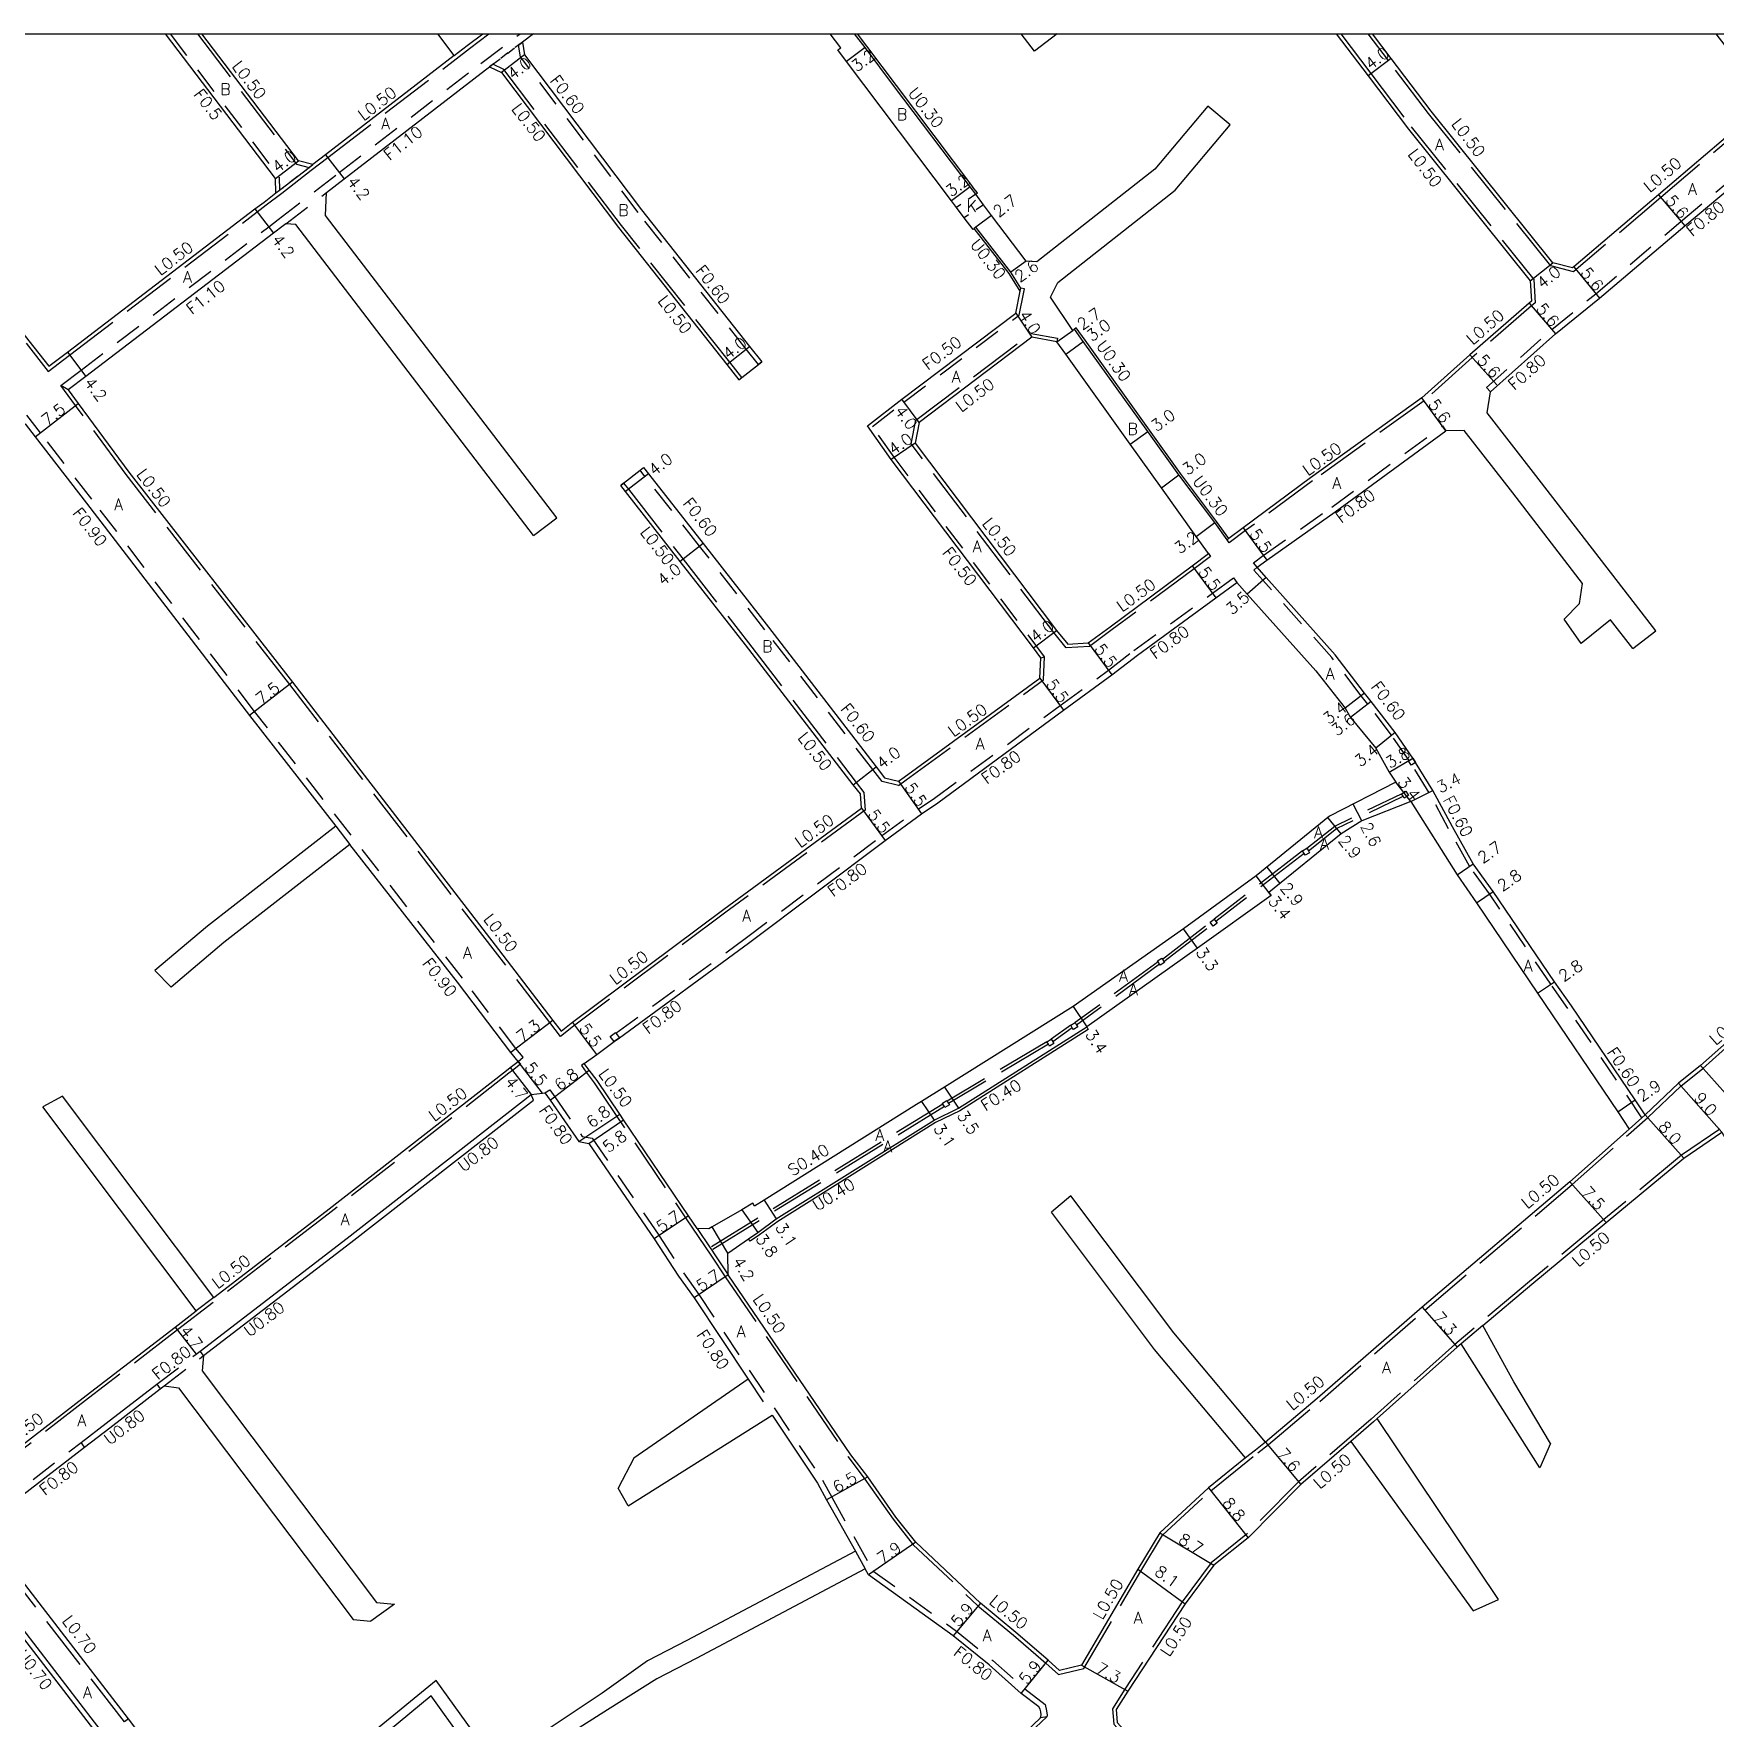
# Model space of a CAD drawing. Header units: metres. Extents: x -10400 to -9599, y -111600 to -111000.
# Drawn here: x -10206.5 to -9974.7, y -111232.3 to -111000 of the extents above; entities that cross this region are included whole.
import ezdxf

# ---------------------------------------------------------------- set-up
doc = ezdxf.new("R2010")
doc.units = ezdxf.units.M
doc.header["$LTSCALE"] = 2.5
for name, pattern in [('2232000', [2.5, 1.5, -1]), ('2233000', [4, 3, -1]), ('6301000', [1, 0.5, -0.5])]:
    doc.linetypes.add(name, pattern=pattern)
for name, color, linetype in [('2101000', 177, 'Continuous'), ('2101001', 1, 'Continuous'), ('2102000', 191, 'Continuous'), ('2102001', 191, 'Continuous'), ('2231000', 162, 'Continuous'), ('2232000', 4, '2232000'), ('2233000', 62, '2233000'), ('2233300', 63, '2233000'), ('2235000', 7, 'Continuous'), ('9201100', 215, 'Continuous'), ('9201500', 222, 'Continuous'), ('9202100', 82, 'Continuous'), ('9202200', 155, '6301000'), ('9203500', 155, 'Continuous'), ('999', 7, 'Continuous')]:
    doc.layers.add(name, color=color, linetype=linetype)
doc.styles.add('Dm_Anotation', font='txt.shx', dxfattribs={"bigfont": 'pscdm.shx'})

msp = doc.modelspace()

# ---------------------------------------------------------------- linework, layer by layer
at = {"layer": '2101000'}
for points in [[(-10240.18, -111000), (-10239.65, -111000.68), (-10218.73, -111027.71), (-10207.17, -111042.35), (-10204.41, -111045.86), (-10201.86, -111043.91), (-10176.01, -111024.17), (-10174.76, -111023.23), (-10173.12, -111021.95), (-10173.17, -111019.96), (-10188.35, -111000)], [(-10148.54, -111003.01), (-10166.28, -111016.69), (-10168.05, -111018.05), (-10169.99, -111017.53), (-10183.32, -111000)], [(-10137.61, -111000), (-10139.14, -111001.15), (-10138.84, -111002.93), (-10122.71, -111024.3), (-10107.81, -111043.13), (-10106.14, -111045.23)], [(-10122.43, -111059.82), (-10121.77, -111060.67), (-10114.23, -111070.31), (-10105.23, -111081.81), (-10090.35, -111101.11), (-10089.22, -111102.59), (-10087.27, -111103.06), (-10086.5, -111102.5), (-10067.81, -111088.85), (-10067.66, -111086.05), (-10068.68, -111084.7), (-10088.28, -111058.71), (-10091.56, -111054.06), (-10086.85, -111050.39), (-10071.1, -111038.52), (-10070.51, -111035.52), (-10070.43, -111035.09), (-10071.8, -111032.87), (-10076.61, -111026.68), (-10076.85, -111026.86), (-10077.01, -111026.98), (-10078.22, -111025.37), (-10079.28, -111023.96), (-10079.97, -111023.05), (-10094.46, -111003.84), (-10095.66, -111002.24), (-10095.25, -111001.95), (-10096.72, -111000)], [(-10069.68, -111031.38), (-10074.45, -111025.05), (-10075.56, -111023.58), (-10076.65, -111022.14), (-10077.42, -111021.12), (-10087.82, -111007.34), (-10091.9, -111001.91), (-10093.34, -111000)], [(-10026.94, -111000), (-10022.55, -111005.81), (-10016.98, -111013.17), (-10000.19, -111034.09), (-10000.04, -111036.89), (-10000.35, -111037.14), (-10008.51, -111044.26), (-10015.14, -111050.22), (-10030.5, -111061.24), (-10039.75, -111068.12), (-10041.75, -111069.61), (-10041.99, -111069.79), (-10043.68, -111067.42), (-10048.63, -111060.84), (-10052.93, -111054.84), (-10061.81, -111042.43), (-10063.02, -111040.74), (-10063.26, -111040.92), (-10066.34, -111036.34)], [(-9974.6, -111000), (-9969.96, -111006.05), (-9967.46, -111009.32), (-9969.55, -111011.2), (-9982.51, -111022.21), (-9994.19, -111032.14), (-9994.35, -111032.27), (-9997.07, -111031.59), (-10013.84, -111010.69), (-10019.36, -111003.4), (-10021.92, -111000)], [(-10166.17, -111021.9), (-10163.71, -111020.01), (-10144.22, -111004.99), (-10143.66, -111004.56), (-10142.03, -111005.34), (-10125.88, -111026.74), (-10110.95, -111045.61), (-10109.28, -111047.71)], [(-10005.67, -111049.38), (-9996.71, -111041.4), (-9990.66, -111036.49), (-9978.89, -111026.49), (-9965.85, -111015.54)], [(-10171.74, -111026.2), (-10172.13, -111026.5), (-10173.46, -111027.51), (-10199.31, -111047.25), (-10201.75, -111049.11), (-10200.37, -111050.99), (-10193.39, -111060.47), (-10170.83, -111089.42), (-10142.45, -111126.29), (-10134.95, -111136.06), (-10133.8, -111137.56), (-10132.4, -111136.45), (-10111.39, -111120.73), (-10092.39, -111106.81), (-10092.55, -111104.82), (-10093.52, -111103.56), (-10108.37, -111084.29), (-10117.38, -111072.77), (-10124.92, -111063.13), (-10125.58, -111062.28)], [(-10240.38, -111079.18), (-10225.81, -111068.04), (-10209.94, -111055.55), (-10207.69, -111053.78), (-10206.3, -111055.58), (-10199.22, -111064.74), (-10176.77, -111094), (-10164.86, -111109.29)], [(-9972.71, -111138.74), (-9976.7, -111142.29), (-9979.75, -111144.73), (-9984.33, -111149.07), (-9985.72, -111147.02), (-9994.51, -111134.05), (-9996.87, -111130.73), (-10005.3, -111118.27), (-10008.07, -111114.45), (-10010.91, -111109.34), (-10013.6, -111104.37), (-10015.99, -111100.49), (-10016.36, -111099.9), (-10018.83, -111096.37), (-10022.11, -111092.1), (-10023.02, -111090.92), (-10027.08, -111085.63), (-10036.62, -111074.97), (-10037.86, -111073.58), (-10036.53, -111072.58), (-10027.1, -111065.94), (-10011.83, -111054.74)], [(-10115.04, -111164.77), (-10116.24, -111162.99), (-10125.19, -111149.76), (-10125.72, -111148.97), (-10128.84, -111144.35), (-10129.93, -111142.9), (-10130.61, -111141.99), (-10128.89, -111140.74), (-10126.49, -111138.98), (-10125.76, -111138.45), (-10107.95, -111125.4), (-10089.14, -111111.25), (-10084.14, -111107.58), (-10081.88, -111106.06), (-10064.53, -111093.27), (-10057.87, -111088.4), (-10054.36, -111085.69), (-10043.54, -111077.79), (-10040.63, -111075.69), (-10039.24, -111077.3), (-10029.77, -111087.86), (-10025.71, -111092.99), (-10024.97, -111094.29), (-10021.48, -111098.5), (-10019.63, -111101.84), (-10018.72, -111103.19)], [(-10270.32, -111102.18), (-10281.34, -111111.01), (-10284.6, -111113.62), (-10282.49, -111116.3), (-10269.72, -111132.63), (-10264.11, -111139.85), (-10259.04, -111146.52), (-10253.24, -111154.17), (-10252.12, -111155.65), (-10249.65, -111158.92), (-10233.67, -111180.12), (-10218.57, -111199.34), (-10216.93, -111201.42), (-10214.41, -111199.47), (-10199.27, -111187.76), (-10186.99, -111178.33), (-10184.12, -111176.12)], [(-10018.72, -111103.19), (-10027.85, -111107.91), (-10037.98, -111116.13), (-10047.98, -111123.42), (-10063.22, -111134.13)], [(-10016.64, -111105.88), (-10010.29, -111115.98), (-10007.61, -111119.86), (-9999.17, -111132.32), (-9988.12, -111148.65), (-9986.56, -111151.05), (-9986.97, -111151.42), (-9994.72, -111158.3), (-10015.07, -111175.61), (-10029.55, -111188.2), (-10036.68, -111194.21)], [(-10016.64, -111105.88), (-10023.42, -111108.54), (-10026.26, -111110.35), (-10036.21, -111118.43), (-10035.9, -111118.82)], [(-10181.67, -111174.24), (-10166.2, -111162.36), (-10141.31, -111142.95), (-10140.82, -111142.57), (-10139.72, -111141.72), (-10140.75, -111140.5), (-10148.11, -111130.79), (-10162.91, -111111.79)], [(-10035.9, -111118.82), (-10046.06, -111126.1)], [(-10046.06, -111126.1), (-10061.33, -111136.96)], [(-10063.22, -111134.13), (-10080.96, -111145.25), (-10084.13, -111147.24), (-10084.82, -111147.67), (-10105.83, -111160.82), (-10107.15, -111161.65), (-10107.39, -111161.27), (-10108.89, -111162.18), (-10112.97, -111164.54), (-10113.44, -111164.81), (-10115.04, -111164.77)], [(-10039.44, -111196.39), (-10044.57, -111200.52), (-10051.26, -111206.69), (-10054.31, -111211.74), (-10062.05, -111224.98), (-10065.07, -111225.7), (-10066.64, -111224.28), (-10071.11, -111220.45), (-10076, -111216.39), (-10084.91, -111208.01), (-10087.64, -111204.53), (-10091.52, -111199), (-10093.84, -111195.95), (-10110.75, -111171.14), (-10110.81, -111168.14), (-10107.97, -111166.17), (-10106.7, -111165.28), (-10104.14, -111163.43), (-10082.37, -111149.8), (-10079.01, -111148.16), (-10061.33, -111136.96)], [(-10183.09, -111182.27), (-10183.58, -111181.64), (-10163.3, -111166.06), (-10137.93, -111146.28), (-10136.38, -111146.08), (-10136.04, -111146.06), (-10135.32, -111147.04), (-10131.36, -111152.77), (-10129.99, -111153.01), (-10120.96, -111166.19), (-10117.61, -111171.32), (-10115.48, -111174.31), (-10108.02, -111185.52)], [(-10006.72, -111178.13), (-9999.96, -111172.44), (-9989.74, -111163.9), (-9979.02, -111155.05), (-9973.77, -111151.46), (-9972.74, -111153.35), (-9964.98, -111167.6), (-9964.03, -111169.34), (-9961.08, -111174.64), (-9954.04, -111187.37), (-9953.39, -111188.39), (-9953.48, -111188.44), (-9953.12, -111189.04), (-9943.54, -111203.37)], [(-10009.72, -111180.65), (-10010.28, -111181.12), (-10021.31, -111190.95)], [(-10180.05, -111249.82), (-10182.27, -111246.95), (-10188.38, -111239.04), (-10193.46, -111232.36), (-10212.87, -111207.18), (-10213.83, -111205.98), (-10214.33, -111205.36), (-10211.54, -111203.19), (-10211.05, -111203.83), (-10199.5, -111194.9), (-10199.99, -111194.26), (-10196.53, -111191.59), (-10189.55, -111186.22), (-10189.06, -111186.86), (-10188.52, -111186.44)], [(-10104.7, -111190.49), (-10098.47, -111199.85), (-10097.2, -111202.17), (-10093.24, -111209.23)], [(-10024.93, -111194.1), (-10031.82, -111200.06), (-10039.06, -111207.38), (-10043.81, -111211.19), (-10047.75, -111216.5), (-10055.67, -111228.52), (-10057.28, -111231.08), (-10057.12, -111232.87), (-10054.06, -111236.27), (-10050.99, -111239.97), (-10043.35, -111248.83), (-10039.24, -111253.61)], [(-10098.93, -111256.14), (-10088.96, -111248.5), (-10073.87, -111236.96), (-10070.29, -111234.65), (-10068.72, -111233.17), (-10067.7, -111232.21), (-10067.61, -111231.79), (-10067.66, -111231.39), (-10067.74, -111231.03), (-10067.94, -111230.71), (-10070.36, -111228.86), (-10074.81, -111224.92), (-10079.77, -111220.92), (-10091.42, -111212.48), (-10091.87, -111211.67)]]:
    msp.add_lwpolyline(points, dxfattribs=at)
for points in [[(-10065.45, -111042.49), (-10068.9, -111041.86), (-10084.46, -111053.6), (-10084.98, -111056.45), (-10065.49, -111082.29), (-10063.95, -111084.18), (-10061.15, -111083.99), (-10058.11, -111081.77), (-10046.82, -111073.38), (-10044.56, -111071.69), (-10046.25, -111069.33), (-10051.05, -111062.61), (-10055.35, -111056.6), (-10064.23, -111044.21)], [(-10264.32, -111243.87), (-10262.56, -111242.48), (-10251.37, -111233.82), (-10248.85, -111232), (-10246.36, -111230.09), (-10245.81, -111230.8), (-10219.74, -111210.64), (-10217.48, -111208.9), (-10216.93, -111208.47), (-10216.01, -111209.66), (-10198.19, -111232.8), (-10196.56, -111234.88), (-10194.51, -111237.51), (-10195.07, -111237.94), (-10198.02, -111240.19), (-10221.41, -111258.04), (-10223.38, -111259.55), (-10240.03, -111272.67), (-10241.86, -111274.13), (-10242.91, -111272.76), (-10262.07, -111246.87), (-10262.72, -111246), (-10263.78, -111244.59)]]:
    msp.add_lwpolyline(points, close=True, dxfattribs=at)
at = {"layer": '2101001'}
for points in [[(-10109.28, -111047.71), (-10108.89, -111047.4), (-10106.61, -111045.6), (-10106.14, -111045.23)], [(-10125.58, -111062.28), (-10125.19, -111061.97), (-10122.91, -111060.19), (-10122.43, -111059.82)]]:
    msp.add_lwpolyline(points, dxfattribs=at)
at = {"layer": '2102000'}
for points in [[(-10148.54, -111003.01), (-10150.8, -111000)], [(-10068.53, -111002.4), (-10070.38, -111000)], [(-10044.65, -111010.01), (-10051.94, -111018.7), (-10068.2, -111031.47), (-10069.68, -111031.38)], [(-10066.34, -111036.34), (-10065.32, -111034.3), (-10049.15, -111021.59), (-10041.58, -111012.58)], [(-10134.41, -111066.74), (-10166.3, -111025.05), (-10166.17, -111021.9)], [(-10137.59, -111069.17), (-10170.36, -111026.33), (-10171.74, -111026.2)], [(-9982.9, -111082.35), (-9999.4, -111060.93), (-10006.12, -111052.26), (-10005.67, -111049.38)], [(-9995.53, -111080.74), (-9993.38, -111078.58), (-9993, -111075.79), (-10002.61, -111063.32), (-10009.3, -111054.7), (-10011.83, -111054.74)], [(-9986.07, -111084.79), (-9989.11, -111080.83), (-9993.18, -111084.1)], [(-10164.86, -111109.29), (-10182.57, -111123.07), (-10189.8, -111129.19)], [(-10162.91, -111111.79), (-10180.31, -111125.33), (-10187.55, -111131.45)], [(-10184.12, -111176.12), (-10205.28, -111147.96)], [(-10181.67, -111174.24), (-10202.53, -111146.48)], [(-10036.68, -111194.21), (-10049.31, -111179.15), (-10063.52, -111160.25)], [(-10039.44, -111196.39), (-10052, -111181.41), (-10066.21, -111162.51)], [(-9997.42, -111194.38), (-10002.45, -111185.88), (-10006.72, -111178.13)], [(-9998.89, -111197.76), (-10009.72, -111180.65)], [(-10183.09, -111182.27), (-10183.29, -111184.37), (-10159.24, -111216.31), (-10156.77, -111216.56)], [(-10188.52, -111186.44), (-10186.54, -111186.71), (-10162.49, -111218.65), (-10160.02, -111218.9)], [(-10108.02, -111185.52), (-10123.76, -111196.41), (-10125.95, -111200.56)], [(-10124.57, -111202.99), (-10104.7, -111190.49)], [(-10004.55, -111215.9), (-10021.31, -111190.95)], [(-10024.93, -111194.1), (-10008.04, -111217.47)], [(-10093.24, -111209.23), (-10116.47, -111221.54), (-10121.89, -111224.36), (-10128.14, -111228.8), (-10142.75, -111238.56), (-10151.02, -111227.07), (-10159.41, -111233.91), (-10178.73, -111248.62), (-10180.05, -111249.82)], [(-10091.87, -111211.67), (-10115.17, -111224.02), (-10120.6, -111226.85), (-10127.41, -111231.11), (-10143.15, -111241.12), (-10151.71, -111229.19), (-10157.6, -111234.06), (-10155.49, -111237.03), (-10175.63, -111252.37), (-10175.8, -111255.68)]]:
    msp.add_lwpolyline(points, dxfattribs=at)
at = {"layer": '2102001'}
for points in [[(-10065.4, -111000), (-10068.53, -111002.4)], [(-10041.58, -111012.58), (-10044.65, -111010.01)], [(-10137.59, -111069.17), (-10134.41, -111066.74)], [(-9993.18, -111084.1), (-9995.53, -111080.74)], [(-9986.07, -111084.79), (-9982.9, -111082.35)], [(-10187.55, -111131.45), (-10189.8, -111129.19)], [(-10202.53, -111146.48), (-10205.28, -111147.96)], [(-10063.52, -111160.25), (-10066.21, -111162.51)], [(-9997.42, -111194.38), (-9998.89, -111197.76)], [(-10124.57, -111202.99), (-10125.95, -111200.56)], [(-10156.77, -111216.56), (-10160.02, -111218.9)], [(-10008.04, -111217.47), (-10004.55, -111215.9)]]:
    msp.add_lwpolyline(points, dxfattribs=at)
at = {"layer": '2231000'}
for points in [[(-10076.65, -111022.14), (-10076.41, -111021.96), (-10076.88, -111021.34), (-10077.18, -111020.94), (-10087.58, -111007.16), (-10091.66, -111001.73), (-10092.96, -111000)], [(-10070.51, -111035.52), (-10072.05, -111033.05), (-10076.85, -111026.86)], [(-10041.75, -111069.61), (-10043.44, -111067.24), (-10048.39, -111060.66), (-10052.68, -111054.67), (-10061.57, -111042.25), (-10062.78, -111040.56), (-10063.02, -111040.74)], [(-10061.33, -111136.96), (-10061.12, -111137.29), (-10078.81, -111148.51), (-10082.18, -111150.15), (-10103.92, -111163.76), (-10106.47, -111165.61), (-10107.74, -111166.49), (-10107.97, -111166.17)], [(-10183.09, -111182.27), (-10162.81, -111166.69), (-10137.61, -111147.04), (-10137.93, -111146.28)], [(-10199.5, -111194.9), (-10196.04, -111192.22), (-10189.06, -111186.86)], [(-10217.48, -111208.9), (-10216.56, -111210.09), (-10198.74, -111233.22), (-10197.11, -111235.32), (-10195.07, -111237.94)]]:
    msp.add_lwpolyline(points, dxfattribs=at)
at = {"layer": '2232000'}
for points in [[(-10201.75, -111049.11), (-10202.79, -111048.53), (-10199.98, -111046.38), (-10174.12, -111026.64), (-10172.8, -111025.63), (-10164.39, -111019.14), (-10144.89, -111004.11), (-10139.44, -111000)], [(-10187.72, -111000), (-10172.67, -111019.78), (-10172.63, -111021.58)], [(-10106.14, -111045.23), (-10106.61, -111045.6), (-10108.28, -111043.5), (-10123.19, -111024.67), (-10139.41, -111003.17), (-10139.68, -111001.56)], [(-10005.67, -111049.38), (-10006.2, -111048.79), (-9997.23, -111040.79), (-9991.17, -111035.87), (-9979.41, -111025.88), (-9966.37, -111014.93), (-9965.08, -111013.85), (-9965.02, -111013.93)], [(-10171.74, -111026.2), (-10166.17, -111021.9)], [(-10067.66, -111086.05), (-10067.15, -111085.9), (-10087.88, -111058.41), (-10090.87, -111054.16), (-10086.55, -111050.79), (-10070.65, -111038.81), (-10070.02, -111035.62), (-10069.94, -111035.19), (-10070.43, -111035.09)], [(-10139.72, -111141.72), (-10139.03, -111141.14), (-10140.04, -111139.94), (-10147.4, -111130.24), (-10176.06, -111093.45), (-10198.5, -111064.19), (-10205.59, -111055.03), (-10207.47, -111052.59)], [(-10016.87, -111100.21), (-10019.31, -111096.73), (-10022.59, -111092.46), (-10023.49, -111091.28), (-10027.54, -111086.01), (-10037.07, -111075.37), (-10038.31, -111073.98), (-10037.86, -111073.58), (-10038.34, -111072.95), (-10037, -111071.93), (-10027.56, -111065.29), (-10012.3, -111054.09), (-10011.83, -111054.74)], [(-10087.27, -111103.68), (-10089.56, -111103.12), (-10090.83, -111101.48), (-10105.71, -111082.18), (-10114.71, -111070.67), (-10122.24, -111061.04), (-10122.91, -111060.19), (-10122.43, -111059.82)], [(-10125.19, -111061.97), (-10125.58, -111062.28)], [(-10126.24, -111137.8), (-10108.43, -111124.76), (-10089.61, -111110.6), (-10084.6, -111106.93), (-10082.34, -111105.41), (-10065.01, -111092.63), (-10058.35, -111087.76), (-10054.84, -111085.05), (-10044.01, -111077.15), (-10041.1, -111075.05), (-10040.63, -111075.69)], [(-9984.79, -111149.47), (-9995, -111134.39), (-9997.36, -111131.07), (-10005.8, -111118.61), (-10008.58, -111114.77), (-10011.44, -111109.63), (-10014.12, -111104.67), (-10016.5, -111100.81)], [(-10164.86, -111109.29), (-10162.91, -111111.79)], [(-10136.04, -111146.06), (-10135.36, -111145.64), (-10134.68, -111146.57), (-10130.89, -111152.04), (-10129.52, -111152.28), (-10120.3, -111165.74), (-10116.95, -111170.87), (-10114.83, -111173.86), (-10097.78, -111199.44), (-10096.5, -111201.78), (-10090.81, -111211.93), (-10079.29, -111220.29), (-10074.29, -111224.31), (-10069.85, -111228.24), (-10067.06, -111230.38), (-10066.88, -111231.26), (-10066.8, -111231.83), (-10066.86, -111232.1), (-10067.7, -111232.21)], [(-10189.55, -111186.22), (-10184.13, -111182.06), (-10183.58, -111181.64)], [(-10188.52, -111186.44), (-10183.64, -111182.7), (-10183.09, -111182.27)], [(-10108.02, -111185.52), (-10104.7, -111190.49)], [(-10211.54, -111203.19), (-10199.99, -111194.26)], [(-10093.24, -111209.23), (-10091.87, -111211.67)]]:
    msp.add_lwpolyline(points, dxfattribs=at)
at = {"layer": '2233000'}
for points in [[(-10240.81, -111000), (-10240.05, -111000.98), (-10219.12, -111028.01), (-10207.57, -111042.66), (-10204.5, -111046.56), (-10201.56, -111044.31), (-10175.7, -111024.57), (-10174.46, -111023.62), (-10172.32, -111021.97), (-10168.25, -111018.83), (-10165.97, -111017.08), (-10146.44, -111002.03), (-10143.75, -111000)], [(-10183.95, -111000), (-10170.28, -111017.97), (-10168.55, -111018.44)], [(-10148.54, -111003.01), (-10146.75, -111001.63), (-10144.59, -111000)], [(-10026.31, -111000), (-10022.15, -111005.51), (-10016.59, -111012.86), (-9999.7, -111033.91), (-9999.53, -111037.12), (-10000.03, -111037.53), (-10008.18, -111044.64), (-10014.82, -111050.61), (-10030.2, -111061.65), (-10039.45, -111068.52), (-10041.69, -111070.19), (-10041.99, -111069.79)], [(-9966.6, -111009.29), (-9967.14, -111009.71), (-9969.22, -111011.58), (-9982.18, -111022.59), (-9993.87, -111032.53), (-9994.23, -111032.82), (-9997.35, -111032.03), (-10014.23, -111011), (-10019.75, -111003.7), (-10022.55, -111000)], [(-10109.28, -111047.71), (-10108.89, -111047.4), (-10110.55, -111045.3), (-10125.49, -111026.44), (-10141.71, -111004.94), (-10143.21, -111004.22)], [(-10173.12, -111021.95), (-10172.63, -111021.58), (-10168.55, -111018.44), (-10168.05, -111018.05)], [(-10044.56, -111071.69), (-10044.26, -111072.1), (-10046.52, -111073.78), (-10057.81, -111082.17), (-10060.97, -111084.48), (-10064.17, -111084.7), (-10065.89, -111082.59), (-10085.52, -111056.57), (-10084.92, -111053.31), (-10069.02, -111041.33), (-10065.36, -111042), (-10065.45, -111042.49)], [(-10125.19, -111061.97), (-10124.53, -111062.82), (-10116.99, -111072.46), (-10107.98, -111083.98), (-10093.12, -111103.25), (-10092.06, -111104.63), (-10091.87, -111107.05), (-10111.1, -111121.13), (-10132.09, -111136.84), (-10133.89, -111138.27), (-10135.35, -111136.36), (-10142.85, -111126.6), (-10171.22, -111089.73), (-10193.79, -111060.77), (-10200.77, -111051.28), (-10202.79, -111048.53)], [(-10087.27, -111103.68), (-10086.21, -111102.9), (-10067.32, -111089.11), (-10067.15, -111085.9)], [(-10139.72, -111141.72), (-10139.42, -111142.11), (-10140.51, -111142.97), (-10141, -111143.35), (-10165.9, -111162.76), (-10186.69, -111178.73), (-10198.96, -111188.16), (-10214.1, -111199.87), (-10216.62, -111201.82), (-10217.02, -111202.12), (-10218.96, -111199.65), (-10234.07, -111180.42), (-10250.05, -111159.22), (-10252.52, -111155.95), (-10253.63, -111154.47), (-10259.44, -111146.83), (-10264.51, -111140.15), (-10270.12, -111132.93), (-10282.89, -111116.61), (-10285.48, -111113.3)], [(-10130.61, -111141.99), (-10131.01, -111142.29), (-10130.33, -111143.2), (-10129.25, -111144.64), (-10116.66, -111163.27), (-10113.09, -111168.54), (-10111.18, -111171.39), (-10094.25, -111196.24), (-10091.92, -111199.29), (-10088.04, -111204.83), (-10085.28, -111208.35), (-10076.33, -111216.76), (-10071.43, -111220.83), (-10066.97, -111224.66), (-10065.21, -111226.25), (-10061.73, -111225.42), (-10053.88, -111212), (-10050.87, -111207.01), (-10044.25, -111200.9), (-10037.75, -111195.68), (-10036.3, -111194.55), (-10029.22, -111188.58), (-10014.74, -111175.99), (-9994.39, -111158.67), (-9986.64, -111151.79), (-9984, -111149.44), (-9979.42, -111145.11), (-9976.38, -111142.67), (-9972.38, -111139.12)], [(-9984.33, -111149.07), (-9984.79, -111149.47), (-9986.56, -111151.05)], [(-9974.05, -111151.05), (-9979.32, -111154.65), (-9990.06, -111163.52), (-10000.28, -111172.06), (-10010.61, -111180.74), (-10022.14, -111191.03), (-10032.16, -111199.69), (-10039.39, -111207), (-10044.18, -111210.84), (-10048.16, -111216.21), (-10056.09, -111228.25), (-10057.8, -111230.96), (-10057.61, -111233.09), (-10054.44, -111236.6), (-10051.37, -111240.29), (-10043.73, -111249.16), (-10034.63, -111259.73), (-10029.53, -111265.58), (-10024.73, -111271.08), (-10020.18, -111276.3), (-10007.36, -111292.04), (-10001.86, -111300.68), (-9998.48, -111306.02), (-9998.06, -111305.76)], [(-10115.04, -111164.77), (-10113.27, -111167.4), (-10113.04, -111167.73), (-10112.68, -111168.26), (-10110.75, -111171.14)], [(-10181.67, -111174.24), (-10184.12, -111176.12)], [(-10006.72, -111178.13), (-10009.72, -111180.65)], [(-10021.31, -111190.95), (-10021.81, -111191.4), (-10024.93, -111194.1)], [(-10036.68, -111194.21), (-10038.07, -111195.29), (-10039.44, -111196.39)], [(-10193.46, -111232.36), (-10194.01, -111232.79), (-10213.42, -111207.61), (-10214.88, -111205.79), (-10214.33, -111205.36)], [(-10147.4, -111292.27), (-10147.1, -111292.67), (-10143.46, -111289.98), (-10142.73, -111289.43), (-10098.63, -111256.54), (-10088.65, -111248.9), (-10073.59, -111237.37), (-10069.98, -111235.04), (-10066.86, -111232.1)]]:
    msp.add_lwpolyline(points, dxfattribs=at)
at = {"layer": '2233300', "flags": 128}
for points in [[(-10030.98, -111112.32), (-10027.14, -111109.26), (-10017.93, -111104.79)], [(-10030.77, -111112.67), (-10026.92, -111109.6), (-10017.73, -111105.14)]]:
    msp.add_lwpolyline(points, dxfattribs=at)
at = {"layer": '2233300'}
for points in [[(-10031.58, -111112.68), (-10043.78, -111122.1)], [(-10031.38, -111113.03), (-10043.53, -111122.42)], [(-10050.9, -111127.61), (-10044.33, -111122.53)], [(-10050.69, -111127.95), (-10044.09, -111122.84)], [(-10051.49, -111127.97), (-10062.93, -111136.36)], [(-10051.29, -111128.32), (-10062.73, -111136.71)], [(-10063.54, -111136.72), (-10066.23, -111138.64)], [(-10063.33, -111137.06), (-10066.03, -111138.99)], [(-10066.84, -111139), (-10080.6, -111147.18)], [(-10066.63, -111139.34), (-10080.39, -111147.52)], [(-10081.16, -111147.59), (-10113.27, -111167.4)], [(-10080.96, -111147.93), (-10113.04, -111167.73)]]:
    msp.add_lwpolyline(points, dxfattribs=at)
at = {"layer": '2235000'}
for points in [[(-10016.87, -111100.21), (-10016.36, -111099.9), (-10015.99, -111100.49), (-10016.5, -111100.81), (-10016.59, -111100.86), (-10016.96, -111100.27)], [(-10017.93, -111104.79), (-10017.33, -111104.44), (-10017.12, -111104.79), (-10016.98, -111105.04), (-10017.58, -111105.4), (-10017.73, -111105.14)], [(-10031.58, -111112.68), (-10030.98, -111112.32), (-10030.78, -111112.67), (-10030.62, -111112.93), (-10031.23, -111113.28), (-10031.38, -111113.03)], [(-10044.33, -111122.53), (-10043.78, -111122.1), (-10043.53, -111122.42), (-10043.35, -111122.65), (-10043.91, -111123.08), (-10044.09, -111122.84)], [(-10051.57, -111127.84), (-10050.97, -111127.49), (-10050.9, -111127.61), (-10050.69, -111127.95), (-10050.61, -111128.09), (-10051.21, -111128.45), (-10051.29, -111128.32), (-10051.49, -111127.97)], [(-10063.54, -111136.72), (-10062.93, -111136.36), (-10062.73, -111136.71), (-10062.58, -111136.96), (-10063.18, -111137.32), (-10063.33, -111137.06)], [(-10125.76, -111138.45), (-10126.49, -111138.98), (-10127.02, -111138.25), (-10126.29, -111137.72), (-10126.24, -111137.8)], [(-10066.84, -111139), (-10066.23, -111138.64), (-10066.03, -111138.98), (-10066.03, -111138.99), (-10065.88, -111139.24), (-10066.48, -111139.6), (-10066.63, -111139.34)], [(-10081.24, -111147.46), (-10080.64, -111147.1), (-10080.6, -111147.18), (-10080.39, -111147.52), (-10080.28, -111147.7), (-10080.89, -111148.06), (-10080.96, -111147.93), (-10081.16, -111147.59)]]:
    msp.add_lwpolyline(points, close=True, dxfattribs=at)
at = {"layer": '9201100'}
for points in [[(-10138.84, -111002.93), (-10142.03, -111005.34)], [(-10091.9, -111001.91), (-10094.46, -111003.84)], [(-10019.36, -111003.4), (-10022.55, -111005.81)], [(-10173.17, -111019.96), (-10169.99, -111017.53)], [(-10166.28, -111016.69), (-10163.71, -111020.01)], [(-10077.42, -111021.12), (-10079.97, -111023.05)], [(-9982.51, -111022.21), (-9978.89, -111026.49)], [(-10176.01, -111024.17), (-10173.46, -111027.51)], [(-10074.45, -111025.05), (-10076.61, -111026.68)], [(-10069.68, -111031.38), (-10071.8, -111032.87)], [(-10000.19, -111034.09), (-9997.07, -111031.59)], [(-9994.19, -111032.14), (-9990.66, -111036.49)], [(-10071.1, -111038.52), (-10068.9, -111041.86)], [(-10000.35, -111037.14), (-9996.71, -111041.4)], [(-10065.45, -111042.49), (-10063.26, -111040.92)], [(-10110.95, -111045.61), (-10107.81, -111043.13)], [(-10064.23, -111044.21), (-10061.81, -111042.43)], [(-10201.86, -111043.91), (-10199.31, -111047.25)], [(-10008.51, -111044.26), (-10004.78, -111048.44)], [(-10084.46, -111053.6), (-10086.85, -111050.39)], [(-10011.83, -111054.74), (-10015.14, -111050.22)], [(-10206.3, -111055.58), (-10200.37, -111050.99)], [(-10055.35, -111056.6), (-10052.93, -111054.84)], [(-10084.98, -111056.45), (-10088.28, -111058.71)], [(-10121.77, -111060.67), (-10124.92, -111063.13)], [(-10051.05, -111062.61), (-10048.63, -111060.84)], [(-10046.25, -111069.33), (-10043.68, -111067.42)], [(-10039.75, -111068.12), (-10036.53, -111072.58)], [(-10114.23, -111070.31), (-10117.38, -111072.77)], [(-10046.82, -111073.38), (-10043.54, -111077.79)], [(-10036.62, -111074.97), (-10039.24, -111077.3)], [(-10068.68, -111084.7), (-10065.49, -111082.29)], [(-10061.15, -111083.99), (-10057.87, -111088.4)], [(-10170.83, -111089.42), (-10176.77, -111094)], [(-10067.81, -111088.85), (-10064.53, -111093.27)], [(-10023.02, -111090.92), (-10025.71, -111092.99)], [(-10022.11, -111092.1), (-10024.97, -111094.29)], [(-10018.83, -111096.37), (-10021.48, -111098.5)], [(-10093.52, -111103.56), (-10090.35, -111101.11)], [(-10019.63, -111101.84), (-10016.36, -111099.9)], [(-10087.27, -111103.06), (-10084.14, -111107.58)], [(-10016.64, -111105.88), (-10018.72, -111103.19)], [(-10016.64, -111105.88), (-10013.6, -111104.37)], [(-10092.39, -111106.81), (-10089.14, -111111.25)], [(-10010.29, -111115.98), (-10008.07, -111114.45)], [(-10007.61, -111119.86), (-10005.3, -111118.27)], [(-9999.17, -111132.32), (-9996.87, -111130.73)], [(-10063.22, -111134.13), (-10061.33, -111136.96)], [(-10134.95, -111136.06), (-10140.75, -111140.5)], [(-10128.89, -111140.74), (-10132.19, -111136.34)], [(-10140.82, -111142.57), (-10137.93, -111146.28)], [(-10136.38, -111146.08), (-10139.72, -111141.72)], [(-10135.32, -111147.04), (-10129.93, -111142.9)], [(-9976.7, -111142.29), (-9970.99, -111148.72)], [(-10080.96, -111145.25), (-10079.01, -111148.16)], [(-9973.77, -111151.46), (-9979.75, -111144.73)], [(-10084.13, -111147.24), (-10082.37, -111149.8)], [(-9988.12, -111148.65), (-9985.72, -111147.02)], [(-10131.36, -111152.77), (-10125.72, -111148.97)], [(-10129.99, -111153.01), (-10125.19, -111149.76)], [(-9984.33, -111149.07), (-9979.02, -111155.05)], [(-9994.72, -111158.3), (-9989.74, -111163.9)], [(-10105.83, -111160.82), (-10104.14, -111163.43)], [(-10116.24, -111162.99), (-10120.96, -111166.19)], [(-10108.89, -111162.18), (-10106.7, -111165.28)], [(-10110.81, -111168.14), (-10112.97, -111164.54)], [(-10110.75, -111171.14), (-10115.48, -111174.31)], [(-10015.07, -111175.61), (-10010.28, -111181.12)], [(-10186.99, -111178.33), (-10184.13, -111182.06)], [(-10036.68, -111194.21), (-10031.82, -111200.06)], [(-10091.52, -111199), (-10097.2, -111202.17)], [(-10044.57, -111200.52), (-10039.06, -111207.38)], [(-10084.91, -111208.01), (-10091.42, -111212.48)], [(-10051.26, -111206.69), (-10043.81, -111211.19)], [(-10054.31, -111211.74), (-10047.75, -111216.5)], [(-10076, -111216.39), (-10079.77, -111220.92)], [(-10070.36, -111228.86), (-10066.64, -111224.28)], [(-10062.05, -111224.98), (-10055.67, -111228.52)]]:
    msp.add_lwpolyline(points, dxfattribs=at)
at = {"layer": '9201100', "flags": 128}
for points in [[(-10023.42, -111108.54), (-10024.61, -111106.23)], [(-10026.26, -111110.35), (-10028.08, -111108.09)], [(-10034.65, -111117.16), (-10036.47, -111114.91)], [(-10035.9, -111118.82), (-10037.98, -111116.13)], [(-10046.06, -111126.1), (-10047.98, -111123.42)]]:
    msp.add_lwpolyline(points, dxfattribs=at)
at = {"layer": '9202200'}
for points in [[(-10139.14, -111001.15), (-10143.66, -111004.56)], [(-10143.66, -111004.56), (-10143.21, -111004.22), (-10139.68, -111001.56), (-10139.14, -111001.15)], [(-10173.12, -111021.95), (-10168.05, -111018.05)], [(-10076.65, -111022.14), (-10079.28, -111023.96)], [(-10075.56, -111023.58), (-10078.22, -111025.37)]]:
    msp.add_lwpolyline(points, dxfattribs=at)
at = {"layer": '999'}
msp.add_lwpolyline([(-10400, -111000), (-9600, -111000), (-9600, -111600), (-10400, -111600)], close=True, dxfattribs=at)

# ---------------------------------------------------------------- texts
at = {"layer": '9201500', "style": 'Dm_Anotation'}
for s, rotation, p in [('4.0', 37.0325, (-10140.46, -111006.45)), ('3.2', 37.0237, (-10093.04, -111005.36)), ('4.0', 37.0961, (-10022.19, -111005.07)), ('4.0', 37.2513, (-10172.87, -111019.27)), ('4.2', 307.6265, (-10163.41, -111020.41)), ('3.2', 37.0287, (-10080.02, -111022.59)), ('2.7', 37.0471, (-10073.5, -111025.41)), ('5.6', 310.1759, (-9981.66, -111023.06)), ('4.2', 307.36, (-10173.79, -111028.4)), ('2.6', 35.0653, (-10070.58, -111034.36)), ('4.0', 38.7425, (-9998.49, -111035.28)), ('5.6', 309.074, (-9993.36, -111033.01)), ('4.0', 303.4723, (-10070.8, -111038.8)), ('2.7', 35.5877, (-10061.94, -111040.96)), ('5.6', 310.5359, (-9999.5, -111037.99)), ('3.0', 36.3918, (-10060.61, -111042.54)), ('4.0', 38.3738, (-10110.73, -111045.03)), ('5.6', 311.7174, (-10007.64, -111045.09)), ('4.2', 307.3605, (-10199.65, -111048.14)), ('5.6', 306.2635, (-10014.35, -111051.13)), ('7.5', 37.7226, (-10204.66, -111054.18)), ('4.0', 306.73, (-10087.9, -111052.04)), ('3.0', 35.93, (-10051.73, -111054.96)), ('4.0', 34.3865, (-10087.99, -111058.17)), ('4.0', 38.0269, (-10120.96, -111061.05)), ('3.0', 36.2147, (-10047.43, -111060.96)), ('3.2', 36.6381, (-10048.51, -111071.82)), ('5.5', 305.7835, (-10038.99, -111068.99)), ('4.0', 38.0266, (-10119.76, -111076.23)), ('5.5', 306.6284, (-10046.05, -111074.24)), ('3.5', 41.7384, (-10041.28, -111080.23)), ('4.0', 37.0381, (-10068.4, -111084.03)), ('5.5', 306.6686, (-10060.38, -111084.85)), ('7.5', 37.5791, (-10175.13, -111092.61)), ('5.5', 306.5037, (-10067.04, -111089.71)), ('3.4', 37.5178, (-10028, -111095.33)), ('3.6', 37.5177, (-10026.84, -111096.93)), ('4.0', 37.6329, (-10089.55, -111101.5)), ('3.4', 38.6136, (-10023.62, -111101.19)), ('3.8', 30.6692, (-10019.54, -111101.39)), ('5.5', 304.7761, (-10086.54, -111103.95)), ('3.4', 307.74, (-10018.58, -111103.21)), ('3.4', 26.4842, (-10012.62, -111104.77)), ('5.5', 306.2325, (-10091.63, -111107.68)), ('2.9', 309.0824, (-10026.76, -111111.29)), ('2.6', 297.3045, (-10023.65, -111109.25)), ('2.7', 34.6728, (-10006.75, -111114.51)), ('2.8', 34.6728, (-10004.03, -111118.36)), ('2.9', 309.0824, (-10034.74, -111117.84)), ('3.4', 307.5841, (-10036.42, -111119.61)), ('3.3', 305.591, (-10046.38, -111126.67)), ('2.8', 34.6728, (-9995.59, -111130.82)), ('7.3', 37.4855, (-10139.18, -111139.17)), ('5.5', 306.8828, (-10131.42, -111137.2)), ('3.4', 303.7378, (-10061.61, -111137.98)), ('5.5', 307.4885, (-10138.94, -111142.57)), ('6.8', 37.5055, (-10133.96, -111145.86)), ('4.7', 307.9383, (-10141.64, -111144.53)), ('2.9', 34.1133, (-9984.8, -111147.35)), ('6.8', 37.5055, (-10129.57, -111151)), ('9.0', 311.6141, (-9977.75, -111146.83)), ('3.1', 304.4944, (-10082.55, -111150.95)), ('3.5', 303.8827, (-10079.31, -111149.14)), ('8.0', 311.6126, (-9982.66, -111150.8)), ('5.8', 37.5055, (-10127.29, -111154.39)), ('7.5', 311.6126, (-9993.22, -111159.84)), ('5.7', 34.0596, (-10119.99, -111165.4)), ('3.1', 302.8982, (-10104.35, -111164.57)), ('3.8', 305.2057, (-10107.07, -111166.15)), ('5.7', 33.8627, (-10114.5, -111173.53)), ('4.2', 301.0614, (-10110.22, -111169.27)), ('7.3', 311.0083, (-10013.65, -111177.09)), ('4.7', 307.5333, (-10186.46, -111178.87)), ('7.6', 309.7377, (-10035.19, -111195.84)), ('6.5', 29.1682, (-10095.8, -111201.28)), ('8.8', 308.8131, (-10042.74, -111202.64)), ('7.9', 34.4798, (-10089.54, -111211.07)), ('8.7', 328.881, (-10048.85, -111208.03)), ('8.1', 324.0304, (-10052.13, -111212.37)), ('5.9', 50.273, (-10078.99, -111219.82)), ('5.9', 50.8604, (-10069.59, -111227.75)), ('7.3', 330.9628, (-10060.21, -111225.89))]:
    msp.add_text(s, height=1.6, rotation=rotation, dxfattribs=at).set_placement(p)
at = {"layer": '9202100', "style": 'Dm_Anotation'}
for s, p in [('B', (-10180.8, -111008.45)), ('B', (-10087.5, -111011.91)), ('A', (-10158.61, -111013.18)), ('A', (-10013.31, -111016.08)), ('A', (-9978.43, -111022.22)), ('B', (-10125.93, -111025.13)), ('K', (-10077.89, -111024.55)), ('A', (-10185.93, -111034.33)), ('A', (-10079.97, -111048.09)), ('B', (-10055.73, -111055.29)), ('A', (-10027.47, -111062.74)), ('A', (-10195.42, -111065.68)), ('A', (-10077.05, -111071.49)), ('B', (-10106.1, -111085.28)), ('A', (-10028.38, -111089.04)), ('A', (-10076.66, -111098.71)), ('A', (-10030.01, -111110.91)), ('A', (-10029.18, -111112.47)), ('A', (-10108.84, -111122.43)), ('A', (-10147.32, -111127.51)), ('A', (-10056.9, -111130.7)), ('A', (-10001.09, -111129.32)), ('A', (-10055.5, -111132.58)), ('A', (-10090.48, -111152.66)), ('A', (-10089.36, -111154.2)), ('A', (-10164.19, -111164.29)), ('A', (-10109.6, -111179.74)), ('A', (-10020.64, -111184.71)), ('A', (-10200.48, -111191.98)), ('A', (-10054.85, -111219.22)), ('A', (-10075.7, -111221.64)), ('A', (-10199.7, -111229.5))]:
    msp.add_text(s, height=1.6, dxfattribs=at).set_placement(p)
at = {"layer": '9203500', "style": 'Dm_Anotation'}
for s, rotation, p in [('L0.50', 307.5793, (-10179.25, -111004.51)), ('F0.60', 307.9201, (-10135.43, -111006.5)), ('F0.5', 307.9201, (-10184.54, -111008.41)), ('L0.50', 37.9114, (-10161.03, -111012.09)), ('U0.30', 307.7885, (-10086.07, -111008.2)), ('L0.50', 307.5793, (-10140.71, -111010.37)), ('F1.10', 38.1951, (-10157.46, -111017.57)), ('L0.50', 307.0908, (-10011.14, -111012.43)), ('L0.50', 307.0908, (-10017.13, -111016.61)), ('L0.50', 40.3549, (-9983.72, -111021.98)), ('F0.80', 40.0185, (-9977.84, -111028.03)), ('L0.50', 37.9114, (-10189.05, -111033.43)), ('U0.30', 307.7885, (-10077.49, -111029.09)), ('F0.60', 307.9201, (-10115.36, -111032.7)), ('F1.10', 38.1951, (-10184.69, -111038.82)), ('L0.50', 307.5793, (-10120.56, -111036.84)), ('L0.50', 41.1176, (-10008.12, -111043)), ('F0.50', 36.9953, (-10083.23, -111046.48)), ('U0.30', 305.5885, (-10060.1, -111043.03)), ('F0.80', 41.7175, (-10002.37, -111049.26)), ('L0.50', 37.0174, (-10078.66, -111052.25)), ('L0.50', 36.1303, (-10030.84, -111061.03)), ('L0.50', 307.5793, (-10192.4, -111060.77)), ('U0.30', 306.9775, (-10046.83, -111061.69)), ('F0.60', 307.9201, (-10117.12, -111064.78)), ('F0.80', 36.4067, (-10026.25, -111067.56)), ('F0.90', 307.9201, (-10201.25, -111066.13)), ('L0.50', 307.5793, (-10075.82, -111067.53)), ('L0.50', 307.5793, (-10122.99, -111068.74)), ('F0.50', 307.9201, (-10081.33, -111071.58)), ('L0.50', 36.1303, (-10056.47, -111079.79)), ('F0.80', 36.4067, (-10051.88, -111086.33)), ('F0.60', 307.5229, (-10022.23, -111090.09)), ('F0.60', 307.9201, (-10095.38, -111093.13)), ('L0.50', 36.1303, (-10079.7, -111097.03)), ('L0.50', 307.5793, (-10101.25, -111097.09)), ('F0.80', 36.4067, (-10075.11, -111103.56)), ('F0.60', 298.0144, (-10012.27, -111105.61)), ('L0.50', 36.2259, (-10100.83, -111112.31)), ('F0.80', 36.9573, (-10096.27, -111119.09)), ('L0.50', 307.5793, (-10144.59, -111122.11)), ('L0.50', 37.7178, (-10126.34, -111131.22)), ('F0.90', 307.9201, (-10153.02, -111128.23)), ('F0.80', 37.5337, (-10121.79, -111138.03)), ('L0.50', 41.6143, (-9974.61, -111139.55)), ('F0.60', 304.0814, (-9989.68, -111140.44)), ('L0.50', 306.7221, (-10128.72, -111143.45)), ('L0.50', 37.7178, (-10151.3, -111150.05)), ('F0.40', 32.0518, (-10075.29, -111148.63)), ('F0.80', 305.6712, (-10136.93, -111148.5)), ('U0.80', 37.5337, (-10147.23, -111157.04)), ('S0.40', 32.0448, (-10101.89, -111157.59)), ('L0.50', 39.7487, (-10000.58, -111162.1)), ('U0.40', 32.0518, (-10098.47, -111162.42)), ('L0.50', 40.8496, (-9993.57, -111170.14)), ('L0.50', 37.7178, (-10181.16, -111173.14)), ('U0.80', 37.5337, (-10176.75, -111179.78)), ('L0.50', 304.2352, (-10107.43, -111174.48)), ('F0.80', 303.6788, (-10115.21, -111179.39)), ('F0.80', 37.5337, (-10189.41, -111185.71)), ('L0.50', 39.7487, (-10032.98, -111189.91)), ('U0.80', 37.5337, (-10196.03, -111194.69)), ('L0.50', 37.7178, (-10209.71, -111194.91)), ('L0.50', 40.8496, (-10029.22, -111200.75)), ('F0.80', 37.7185, (-10204.95, -111201.66)), ('L0.50', 320.2741, (-10074.89, -111216.36)), ('L0.50', 59.6722, (-10059.22, -111218.82)), ('L0.70', 307.6969, (-10202.66, -111218.88)), ('L0.50', 56.6351, (-10050, -111223.92)), ('F0.80', 321.1707, (-10079.85, -111223.46)), ('U0.70', 307.6969, (-10208.96, -111223.59))]:
    msp.add_text(s, height=1.6, rotation=rotation, dxfattribs=at).set_placement(p)

doc.saveas('drawing.dxf')
